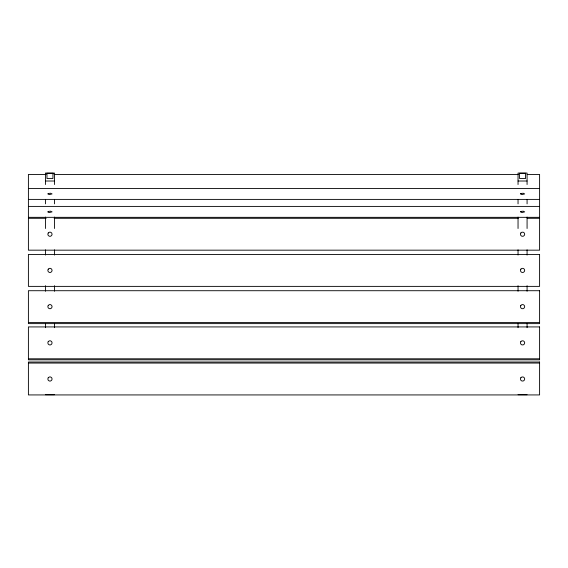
<?xml version="1.0" encoding="UTF-8"?>
<svg xmlns="http://www.w3.org/2000/svg" width="568" height="568" viewBox="0 0 568 568"><rect width="100%" height="100%" fill="white"/><g stroke="black" fill="none" stroke-linecap="round" stroke-linejoin="round"><path stroke-width="0.85" d="M46.15 174.454L28.4 174.454L28.4 250.168L539.6 250.168L539.6 174.454L527.175 174.454M54.137 174.454L518.3 174.454M45.44 181.014L54.478 181.014M518.044 181.014L527.076 181.014M28.4 188.462L539.6 188.462M28.4 199.396L539.6 199.396M28.4 206.404L539.6 206.404M28.4 217.331L539.6 217.331M28.4 218.297L46.15 218.297M54.137 218.297L518.3 218.297M527.175 218.297L539.6 218.297M28.4 322.589L539.6 322.589M28.4 358.798L539.6 358.798M28.4 363.058L539.6 363.058M527.076 184.536L527.076 173.07L518.044 173.07L518.044 184.536M527.076 199.482L527.076 203.876M527.076 217.068L527.076 228.499M527.076 249.814L527.076 255.082M527.076 285.69L527.076 291.263M527.076 323.497L527.076 327.686M527.076 394.717L518.044 394.703M518.044 199.482L518.044 203.876M518.044 217.068L518.044 228.499M518.044 249.814L518.044 255.082M518.044 285.69L518.044 291.263M518.044 323.497L518.044 327.686M54.478 184.536L54.478 173.07L45.44 173.07L45.44 184.536M54.478 199.482L54.478 203.876M54.478 217.068L54.478 228.499M54.478 249.814L54.478 255.082M54.478 285.69L54.478 291.263M54.478 323.497L54.478 327.686M54.478 394.717L45.44 394.703M45.44 199.482L45.44 203.876M45.44 217.068L45.44 228.499M45.44 249.814L45.44 255.082M45.44 285.69L45.44 291.263M45.44 323.497L45.44 327.686M48.237 269.147L47.826 270.404L48.237 271.653L49.302 272.427L50.616 272.427L51.681 271.653L52.086 270.404L51.681 269.147L50.616 268.373L49.302 268.373L48.237 269.147M520.835 269.147L520.43 270.404L520.835 271.653L521.9 272.427L523.22 272.427L524.285 271.653L524.69 270.404L524.285 269.147L523.22 268.373L521.9 268.373L520.835 269.147M48.237 232.979L47.826 234.229L48.237 235.479L49.302 236.252L50.616 236.252L51.681 235.479L52.086 234.229L51.681 232.979L50.616 232.213L49.302 232.213L48.237 232.979M48.237 305.399L47.826 306.649L48.237 307.899L49.302 308.672L50.616 308.672L51.681 307.899L52.086 306.649L51.681 305.399L50.616 304.633L49.302 304.633L48.237 305.399M48.237 341.609L47.826 342.859L48.237 344.109L49.302 344.882L50.616 344.882L51.681 344.109L52.086 342.859L51.681 341.609L50.616 340.843L49.302 340.843L48.237 341.609M48.237 377.741L47.826 378.991L48.237 380.24L49.302 381.014L50.616 381.014L51.681 380.24L52.086 378.991L51.681 377.741L50.616 376.975L49.302 376.975L48.237 377.741M520.835 232.979L520.43 234.229L520.835 235.479L521.9 236.252L523.22 236.252L524.285 235.479L524.69 234.229L524.285 232.979L523.22 232.213L521.9 232.213L520.835 232.979M520.835 305.399L520.43 306.649L520.835 307.899L521.9 308.672L523.22 308.672L524.285 307.899L524.69 306.649L524.285 305.399L523.22 304.633L521.9 304.633L520.835 305.399M520.835 341.609L520.43 342.859L520.835 344.109L521.9 344.882L523.22 344.882L524.285 344.109L524.69 342.859L524.285 341.609L523.22 340.843L521.9 340.843L520.835 341.609M520.835 377.741L520.43 378.991L520.835 380.24L521.9 381.014L523.22 381.014L524.285 380.24L524.69 378.991L524.285 377.741L523.22 376.975L521.9 376.975L520.835 377.741M48.237 193.503L47.826 193.929L49.302 194.625L52.086 193.929L50.616 193.234L48.237 193.503M48.237 211.445L47.826 211.871L48.237 212.297L49.302 212.56L52.086 211.871L50.616 211.175L48.237 211.445M520.835 193.503L520.43 193.929L521.9 194.625L524.69 193.929L523.22 193.234L520.835 193.503M520.835 211.445L520.43 211.871L521.9 212.56L524.69 211.871L523.22 211.175L520.835 211.445M52.938 173.297L46.974 173.297L46.974 178.537L52.938 178.537L52.938 173.297M525.542 173.297L519.578 173.297L519.578 178.537L525.542 178.537L525.542 173.297M539.6 254.429L28.4 254.429L28.4 286.378L539.6 286.378L539.6 254.429M539.6 290.717L28.4 290.717L28.4 323.625L539.6 323.625L539.6 290.717M539.6 326.927L28.4 326.927L28.4 359.835L539.6 359.835L539.6 326.927M539.6 362.015L28.4 362.015L28.4 394.93L539.6 394.93L539.6 362.015"/></g></svg>
